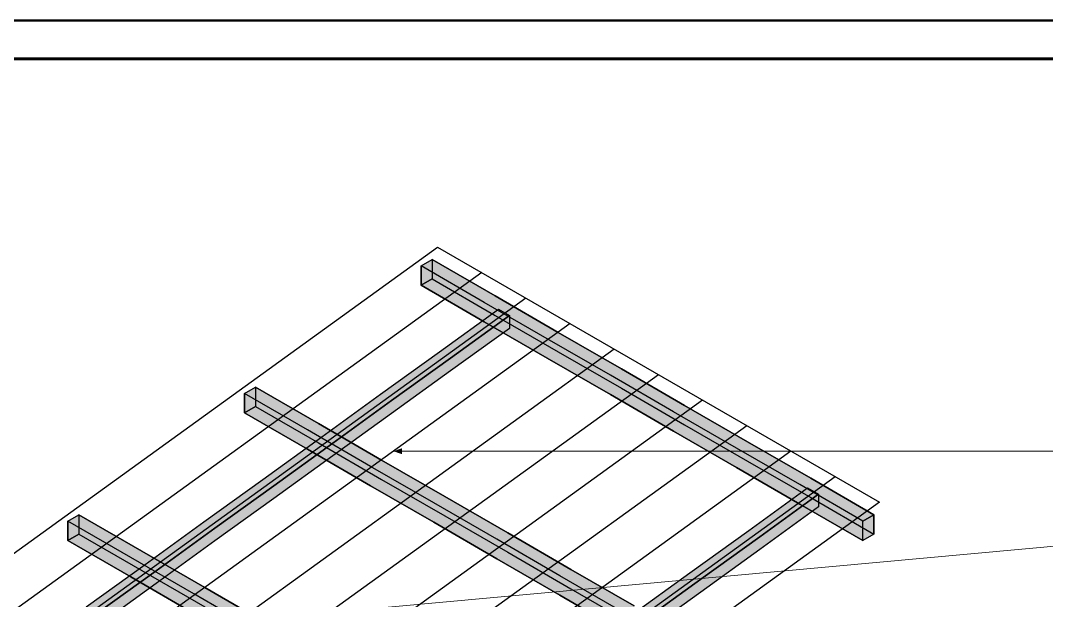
# Model space of a CAD drawing. Header units: metres. Extents: x 0 to 18.2, y -10 to 8.9.
# Drawn here: x 2.039 to 6.062, y 6.637 to 8.91 of the extents above; entities that cross this region are included whole.
import ezdxf

# ---------------------------------------------------------------- set-up
doc = ezdxf.new("R2010")
doc.units = ezdxf.units.M
doc.header["$LTSCALE"] = 0.25
doc.layers.add('ISO-ARISTAS', color=8, linetype='CONTINUOUS')
doc.layers.add('ISO-CONCRETO-SUP', color=254, linetype='CONTINUOUS', true_color=0xe8e8e8)
doc.layers.add('LLAMADAS', color=30, linetype='CONTINUOUS', lineweight=18)
doc.layers.add('MARCO', color=7, linetype='CONTINUOUS', lineweight=50)

msp = doc.modelspace()

# ---------------------------------------------------------------- linework, layer by layer
at = {"layer": 'ISO-ARISTAS', "color": 250}
for p, q in [((1.5853, 6.5139), (3.675, 8.022)), ((3.675, 8.022), (5.4071, 7.022)), ((3.61, 7.9482), (3.6533, 7.9732)), ((3.61, 7.9482), (3.6533, 7.9732)), ((3.6533, 7.9732), (3.6533, 7.8972)), ((3.9008, 7.8304), (3.6533, 7.9732)), ((3.6533, 7.9732), (3.6533, 7.8972)), ((3.6533, 7.9732), (3.9008, 7.8304)), ((3.61, 7.8722), (3.61, 7.9482)), ((3.8575, 7.8054), (3.61, 7.9482)), ((3.61, 7.9482), (3.61, 7.8722)), ((3.8575, 7.8054), (3.61, 7.9482)), ((3.8482, 7.922), (1.7585, 6.4139)), ((3.6533, 7.8972), (3.61, 7.8722)), ((3.61, 7.8722), (3.6533, 7.8972)), ((3.6533, 7.8972), (3.9008, 7.7544)), ((3.6533, 7.8972), (3.9008, 7.7544)), ((3.8575, 7.7294), (3.61, 7.8722)), ((3.61, 7.8722), (3.8575, 7.7294)), ((4.0214, 7.822), (1.9317, 6.3139)), ((4.1049, 7.6625), (3.8575, 7.8054)), ((4.1049, 7.6625), (3.8575, 7.8054)), ((4.1482, 7.6875), (3.9008, 7.8304)), ((3.9008, 7.8304), (4.1482, 7.6875)), ((3.6822, 7.6118), (3.9132, 7.7785)), ((3.9132, 7.7785), (3.9565, 7.7535)), ((3.9565, 7.7535), (3.7255, 7.5868)), ((3.7255, 7.5868), (3.9565, 7.7535)), ((4.1049, 7.5865), (3.8575, 7.7294)), ((3.8575, 7.7294), (4.1049, 7.5865)), ((3.9008, 7.7544), (4.1482, 7.6115)), ((3.9008, 7.7544), (4.1482, 7.6115)), ((3.9565, 7.7535), (3.9565, 7.7035)), ((4.1946, 7.722), (2.1049, 6.2139)), ((3.9565, 7.7035), (3.7255, 7.5368)), ((4.3957, 7.5447), (4.1482, 7.6875)), ((4.1482, 7.6875), (4.3957, 7.5447)), ((4.3524, 7.5197), (4.1049, 7.6625)), ((4.3524, 7.5197), (4.1049, 7.6625)), ((4.3678, 7.622), (2.2781, 6.1139)), ((3.4513, 7.4452), (3.6822, 7.6118)), ((4.1482, 7.6115), (4.3957, 7.4687)), ((4.1482, 7.6115), (4.3957, 7.4687)), ((3.7255, 7.5868), (3.4946, 7.4202)), ((3.4946, 7.4202), (3.7255, 7.5868)), ((4.3524, 7.4437), (4.1049, 7.5865)), ((4.1049, 7.5865), (4.3524, 7.4437)), ((3.7255, 7.5368), (3.4946, 7.3702)), ((4.6431, 7.4018), (4.3957, 7.5447)), ((4.3957, 7.5447), (4.6431, 7.4018)), ((4.541, 7.522), (2.4513, 6.0139)), ((4.5998, 7.3768), (4.3524, 7.5197)), ((4.5998, 7.3768), (4.3524, 7.5197)), ((2.9172, 7.4482), (2.9605, 7.4732)), ((2.9172, 7.4482), (2.9605, 7.4732)), ((2.9172, 7.3722), (2.9172, 7.4482)), ((3.1647, 7.3054), (2.9172, 7.4482)), ((2.9172, 7.4482), (2.9172, 7.3722)), ((3.1647, 7.3054), (2.9172, 7.4482)), ((2.9605, 7.4732), (2.9605, 7.3972)), ((3.208, 7.3304), (2.9605, 7.4732)), ((2.9605, 7.4732), (2.9605, 7.3972)), ((2.9605, 7.4732), (3.208, 7.3304)), ((3.2203, 7.2785), (3.4513, 7.4452)), ((4.5998, 7.3008), (4.3524, 7.4437)), ((4.3524, 7.4437), (4.5998, 7.3008)), ((4.3957, 7.4687), (4.6431, 7.3258)), ((4.3957, 7.4687), (4.6431, 7.3258)), ((4.7142, 7.422), (2.6245, 5.9139)), ((3.2636, 7.2535), (3.4946, 7.4202)), ((3.4946, 7.4202), (3.2636, 7.2535)), ((2.9605, 7.3972), (2.9172, 7.3722)), ((2.9172, 7.3722), (2.9605, 7.3972)), ((3.1647, 7.2294), (2.9172, 7.3722)), ((2.9172, 7.3722), (3.1647, 7.2294)), ((2.9605, 7.3972), (3.208, 7.2544)), ((2.9605, 7.3972), (3.208, 7.2544)), ((3.4946, 7.3702), (3.2636, 7.2035)), ((4.8472, 7.234), (4.5998, 7.3768)), ((4.8472, 7.234), (4.5998, 7.3768)), ((4.8905, 7.259), (4.6431, 7.4018)), ((4.6431, 7.4018), (4.8905, 7.259)), ((3.4554, 7.1875), (3.208, 7.3304)), ((3.208, 7.3304), (3.4554, 7.1875)), ((4.6431, 7.3258), (4.8905, 7.183)), ((4.6431, 7.3258), (4.8905, 7.183)), ((4.8874, 7.322), (2.7977, 5.8139)), ((3.4121, 7.1625), (3.1647, 7.3054)), ((3.4121, 7.1625), (3.1647, 7.3054)), ((4.8472, 7.158), (4.5998, 7.3008)), ((4.5998, 7.3008), (4.8472, 7.158)), ((2.9894, 7.1118), (3.2203, 7.2785)), ((3.2636, 7.2535), (3.0327, 7.0868)), ((3.0327, 7.0868), (3.2636, 7.2535)), ((3.208, 7.2544), (3.4554, 7.1115)), ((3.208, 7.2544), (3.4554, 7.1115)), ((5.138, 7.1161), (4.8905, 7.259)), ((4.8905, 7.259), (5.138, 7.1161)), ((5.0606, 7.222), (2.9709, 5.7139)), ((3.2636, 7.2035), (3.0327, 7.0368)), ((3.4121, 7.0865), (3.1647, 7.2294)), ((3.1647, 7.2294), (3.4121, 7.0865)), ((5.0947, 7.0911), (4.8472, 7.234)), ((5.0947, 7.0911), (4.8472, 7.234)), ((3.6595, 7.0197), (3.4121, 7.1625)), ((3.6595, 7.0197), (3.4121, 7.1625)), ((3.7028, 7.0447), (3.4554, 7.1875)), ((3.4554, 7.1875), (3.7028, 7.0447)), ((4.8905, 7.183), (5.138, 7.0401)), ((4.8905, 7.183), (5.138, 7.0401)), ((5.2338, 7.122), (3.1441, 5.6139)), ((5.0947, 7.0151), (4.8472, 7.158)), ((4.8472, 7.158), (5.0947, 7.0151)), ((2.7585, 6.9452), (2.9894, 7.1118)), ((3.0327, 7.0868), (2.8018, 6.9202)), ((2.8018, 6.9202), (3.0327, 7.0868)), ((3.6595, 6.9437), (3.4121, 7.0865)), ((3.4121, 7.0865), (3.6595, 6.9437)), ((3.4554, 7.1115), (3.7028, 6.9687)), ((3.4554, 7.1115), (3.7028, 6.9687)), ((5.3421, 6.9482), (5.0947, 7.0911)), ((5.3421, 6.9482), (5.0947, 7.0911)), ((5.3854, 6.9732), (5.138, 7.1161)), ((5.138, 7.1161), (5.3854, 6.9732)), ((3.9503, 6.9018), (3.7028, 7.0447)), ((3.7028, 7.0447), (3.9503, 6.9018)), ((4.8947, 6.9118), (5.1256, 7.0785)), ((5.1689, 7.0535), (4.938, 6.8868)), ((4.938, 6.8868), (5.1689, 7.0535)), ((5.1256, 7.0785), (5.1689, 7.0535)), ((5.1689, 7.0535), (5.1689, 7.0035)), ((3.0327, 7.0368), (2.8018, 6.8702)), ((5.4071, 7.022), (3.3173, 5.5139)), ((3.907, 6.8768), (3.6595, 7.0197)), ((3.907, 6.8768), (3.6595, 7.0197)), ((5.1689, 7.0035), (4.938, 6.8368)), ((5.3421, 6.8722), (5.0947, 7.0151)), ((5.0947, 7.0151), (5.3421, 6.8722)), ((5.138, 7.0401), (5.3854, 6.8972)), ((5.138, 7.0401), (5.3854, 6.8972)), ((2.2244, 6.9482), (2.2677, 6.9732)), ((2.2244, 6.9482), (2.2677, 6.9732)), ((2.2677, 6.9732), (2.2677, 6.8972)), ((2.5151, 6.8304), (2.2677, 6.9732)), ((2.2677, 6.9732), (2.2677, 6.8972)), ((2.2677, 6.9732), (2.5151, 6.8304)), ((3.7028, 6.9687), (3.9503, 6.8258)), ((3.7028, 6.9687), (3.9503, 6.8258)), ((5.3854, 6.9732), (5.3421, 6.9482)), ((5.3421, 6.9482), (5.3854, 6.9732)), ((5.3854, 6.8972), (5.3854, 6.9732)), ((5.3854, 6.9732), (5.3854, 6.8972)), ((2.2244, 6.8722), (2.2244, 6.9482)), ((2.4718, 6.8054), (2.2244, 6.9482)), ((2.2244, 6.9482), (2.2244, 6.8722)), ((2.4718, 6.8054), (2.2244, 6.9482)), ((2.5275, 6.7785), (2.7585, 6.9452)), ((2.8018, 6.9202), (2.5708, 6.7535)), ((2.5708, 6.7535), (2.8018, 6.9202)), ((3.907, 6.8008), (3.6595, 6.9437)), ((3.6595, 6.9437), (3.907, 6.8008)), ((5.3421, 6.8722), (5.3421, 6.9482)), ((5.3421, 6.8722), (5.3421, 6.9482)), ((2.2677, 6.8972), (2.2244, 6.8722)), ((2.2244, 6.8722), (2.2677, 6.8972)), ((2.2677, 6.8972), (2.5151, 6.7544)), ((2.2677, 6.8972), (2.5151, 6.7544)), ((4.1977, 6.759), (3.9503, 6.9018)), ((3.9503, 6.9018), (4.1977, 6.759)), ((4.6637, 6.7452), (4.8947, 6.9118)), ((4.938, 6.8868), (4.707, 6.7202)), ((4.707, 6.7202), (4.938, 6.8868)), ((5.3854, 6.8972), (5.3421, 6.8722)), ((5.3854, 6.8972), (5.3421, 6.8722)), ((2.4718, 6.7294), (2.2244, 6.8722)), ((2.2244, 6.8722), (2.4718, 6.7294)), ((2.8018, 6.8702), (2.5708, 6.7035)), ((4.1544, 6.734), (3.907, 6.8768)), ((4.1544, 6.734), (3.907, 6.8768)), ((2.7193, 6.6625), (2.4718, 6.8054)), ((2.7193, 6.6625), (2.4718, 6.8054)), ((2.7626, 6.6875), (2.5151, 6.8304)), ((2.5151, 6.8304), (2.7626, 6.6875)), ((4.1544, 6.658), (3.907, 6.8008)), ((3.907, 6.8008), (4.1544, 6.658)), ((3.9503, 6.8258), (4.1977, 6.683)), ((3.9503, 6.8258), (4.1977, 6.683)), ((4.938, 6.8368), (4.707, 6.6702)), ((2.2966, 6.6118), (2.5275, 6.7785)), ((2.5708, 6.7535), (2.3399, 6.5868)), ((2.3399, 6.5868), (2.5708, 6.7535)), ((2.7193, 6.5865), (2.4718, 6.7294)), ((2.4718, 6.7294), (2.7193, 6.5865)), ((2.5151, 6.7544), (2.7626, 6.6115)), ((2.5151, 6.7544), (2.7626, 6.6115)), ((4.4018, 6.5911), (4.1544, 6.734)), ((4.4018, 6.5911), (4.1544, 6.734)), ((4.4451, 6.6161), (4.1977, 6.759)), ((4.1977, 6.759), (4.4451, 6.6161)), ((4.4328, 6.5785), (4.6637, 6.7452)), ((4.707, 6.7202), (4.4761, 6.5535)), ((4.4761, 6.5535), (4.707, 6.7202)), ((2.5708, 6.7035), (2.3399, 6.5368)), ((3.01, 6.5447), (2.7626, 6.6875)), ((2.7626, 6.6875), (3.01, 6.5447)), ((4.1977, 6.683), (4.4451, 6.5401)), ((4.1977, 6.683), (4.4451, 6.5401)), ((2.9667, 6.5197), (2.7193, 6.6625)), ((2.9667, 6.5197), (2.7193, 6.6625)), ((4.4018, 6.5151), (4.1544, 6.658)), ((4.1544, 6.658), (4.4018, 6.5151)), ((4.707, 6.6702), (4.4761, 6.5035))]:
    msp.add_line(p, q, dxfattribs=at)
at = {"layer": 'ISO-CONCRETO-SUP', "true_color": 0x575d65}
for points in [[(3.6533, 7.8972), (3.61, 7.8722), (3.6533, 7.9732), (3.61, 7.9482)], [(3.9565, 7.7035), (3.7255, 7.5368), (3.9565, 7.7535), (3.7255, 7.5868)], [(3.7255, 7.5368), (3.4946, 7.3702), (3.7255, 7.5868), (3.4946, 7.4202)], [(2.9605, 7.3972), (2.9172, 7.3722), (2.9605, 7.4732), (2.9172, 7.4482)], [(3.4946, 7.3702), (3.2636, 7.2035), (3.4946, 7.4202), (3.2636, 7.2535)], [(3.2636, 7.2035), (3.0327, 7.0368), (3.2636, 7.2535), (3.0327, 7.0868)], [(3.0327, 7.0368), (2.8018, 6.8702), (3.0327, 7.0868), (2.8018, 6.9202)], [(5.1689, 7.0035), (4.938, 6.8368), (5.1689, 7.0535), (4.938, 6.8868)], [(2.2677, 6.8972), (2.2244, 6.8722), (2.2677, 6.9732), (2.2244, 6.9482)], [(5.3854, 6.8972), (5.3421, 6.8722), (5.3854, 6.9732), (5.3421, 6.9482)], [(2.8018, 6.8702), (2.5708, 6.7035), (2.8018, 6.9202), (2.5708, 6.7535)], [(4.938, 6.8368), (4.707, 6.6702), (4.938, 6.8868), (4.707, 6.7202)], [(2.5708, 6.7035), (2.3399, 6.5368), (2.5708, 6.7535), (2.3399, 6.5868)], [(4.707, 6.6702), (4.4761, 6.5035), (4.707, 6.7202), (4.4761, 6.5535)]]:
    msp.add_solid(points, dxfattribs=at)
at = {"layer": 'ISO-CONCRETO-SUP', "true_color": 0x6b737d}
for points in [[(3.6533, 7.9732), (3.9008, 7.8304), (3.61, 7.9482), (3.8575, 7.8054)], [(3.6533, 7.8972), (3.9008, 7.7544), (3.61, 7.8722), (3.8575, 7.7294)], [(3.9008, 7.8304), (4.1482, 7.6875), (3.8575, 7.8054), (4.1049, 7.6625)], [(3.9008, 7.7544), (4.1482, 7.6115), (3.8575, 7.7294), (4.1049, 7.5865)], [(4.1482, 7.6875), (4.3957, 7.5447), (4.1049, 7.6625), (4.3524, 7.5197)], [(4.1482, 7.6115), (4.3957, 7.4687), (4.1049, 7.5865), (4.3524, 7.4437)], [(4.3957, 7.5447), (4.6431, 7.4018), (4.3524, 7.5197), (4.5998, 7.3768)], [(2.9605, 7.4732), (3.208, 7.3304), (2.9172, 7.4482), (3.1647, 7.3054)], [(4.3957, 7.4687), (4.6431, 7.3258), (4.3524, 7.4437), (4.5998, 7.3008)], [(2.9605, 7.3972), (3.208, 7.2544), (2.9172, 7.3722), (3.1647, 7.2294)], [(4.6431, 7.4018), (4.8905, 7.259), (4.5998, 7.3768), (4.8472, 7.234)], [(3.208, 7.3304), (3.4554, 7.1875), (3.1647, 7.3054), (3.4121, 7.1625)], [(4.6431, 7.3258), (4.8905, 7.183), (4.5998, 7.3008), (4.8472, 7.158)], [(3.208, 7.2544), (3.4554, 7.1115), (3.1647, 7.2294), (3.4121, 7.0865)], [(4.8905, 7.259), (5.138, 7.1161), (4.8472, 7.234), (5.0947, 7.0911)], [(3.4554, 7.1875), (3.7028, 7.0447), (3.4121, 7.1625), (3.6595, 7.0197)], [(4.8905, 7.183), (5.138, 7.0401), (4.8472, 7.158), (5.0947, 7.0151)], [(3.4554, 7.1115), (3.7028, 6.9687), (3.4121, 7.0865), (3.6595, 6.9437)], [(5.138, 7.1161), (5.3854, 6.9732), (5.0947, 7.0911), (5.3421, 6.9482)], [(3.7028, 7.0447), (3.9503, 6.9018), (3.6595, 7.0197), (3.907, 6.8768)], [(5.138, 7.0401), (5.3854, 6.8972), (5.0947, 7.0151), (5.3421, 6.8722)], [(2.2677, 6.9732), (2.5151, 6.8304), (2.2244, 6.9482), (2.4718, 6.8054)], [(3.7028, 6.9687), (3.9503, 6.8258), (3.6595, 6.9437), (3.907, 6.8008)], [(2.2677, 6.8972), (2.5151, 6.7544), (2.2244, 6.8722), (2.4718, 6.7294)], [(3.9503, 6.9018), (4.1977, 6.759), (3.907, 6.8768), (4.1544, 6.734)], [(2.5151, 6.8304), (2.7626, 6.6875), (2.4718, 6.8054), (2.7193, 6.6625)], [(3.9503, 6.8258), (4.1977, 6.683), (3.907, 6.8008), (4.1544, 6.658)], [(2.5151, 6.7544), (2.7626, 6.6115), (2.4718, 6.7294), (2.7193, 6.5865)], [(4.1977, 6.759), (4.4451, 6.6161), (4.1544, 6.734), (4.4018, 6.5911)], [(2.7626, 6.6875), (3.01, 6.5447), (2.7193, 6.6625), (2.9667, 6.5197)], [(4.1977, 6.683), (4.4451, 6.5401), (4.1544, 6.658), (4.4018, 6.5151)]]:
    msp.add_solid(points, dxfattribs=at)
at = {"layer": 'ISO-CONCRETO-SUP', "true_color": 0x616771}
for points in [[(3.6533, 7.8972), (3.9008, 7.7544), (3.6533, 7.9732), (3.9008, 7.8304)], [(3.61, 7.8722), (3.8575, 7.7294), (3.61, 7.9482), (3.8575, 7.8054)], [(3.8575, 7.7294), (4.1049, 7.5865), (3.8575, 7.8054), (4.1049, 7.6625)], [(3.9008, 7.7544), (4.1482, 7.6115), (3.9008, 7.8304), (4.1482, 7.6875)], [(4.1482, 7.6115), (4.3957, 7.4687), (4.1482, 7.6875), (4.3957, 7.5447)], [(4.1049, 7.5865), (4.3524, 7.4437), (4.1049, 7.6625), (4.3524, 7.5197)], [(4.3957, 7.4687), (4.6431, 7.3258), (4.3957, 7.5447), (4.6431, 7.4018)], [(4.3524, 7.4437), (4.5998, 7.3008), (4.3524, 7.5197), (4.5998, 7.3768)], [(2.9172, 7.3722), (3.1647, 7.2294), (2.9172, 7.4482), (3.1647, 7.3054)], [(2.9605, 7.3972), (3.208, 7.2544), (2.9605, 7.4732), (3.208, 7.3304)], [(4.5998, 7.3008), (4.8472, 7.158), (4.5998, 7.3768), (4.8472, 7.234)], [(4.6431, 7.3258), (4.8905, 7.183), (4.6431, 7.4018), (4.8905, 7.259)], [(3.208, 7.2544), (3.4554, 7.1115), (3.208, 7.3304), (3.4554, 7.1875)], [(3.1647, 7.2294), (3.4121, 7.0865), (3.1647, 7.3054), (3.4121, 7.1625)], [(4.8905, 7.183), (5.138, 7.0401), (4.8905, 7.259), (5.138, 7.1161)], [(4.8472, 7.158), (5.0947, 7.0151), (4.8472, 7.234), (5.0947, 7.0911)], [(3.4121, 7.0865), (3.6595, 6.9437), (3.4121, 7.1625), (3.6595, 7.0197)], [(3.4554, 7.1115), (3.7028, 6.9687), (3.4554, 7.1875), (3.7028, 7.0447)], [(5.0947, 7.0151), (5.3421, 6.8722), (5.0947, 7.0911), (5.3421, 6.9482)], [(5.138, 7.0401), (5.3854, 6.8972), (5.138, 7.1161), (5.3854, 6.9732)], [(3.7028, 6.9687), (3.9503, 6.8258), (3.7028, 7.0447), (3.9503, 6.9018)], [(3.6595, 6.9437), (3.907, 6.8008), (3.6595, 7.0197), (3.907, 6.8768)], [(2.2677, 6.8972), (2.5151, 6.7544), (2.2677, 6.9732), (2.5151, 6.8304)], [(2.2244, 6.8722), (2.4718, 6.7294), (2.2244, 6.9482), (2.4718, 6.8054)], [(3.9503, 6.8258), (4.1977, 6.683), (3.9503, 6.9018), (4.1977, 6.759)], [(3.907, 6.8008), (4.1544, 6.658), (3.907, 6.8768), (4.1544, 6.734)], [(2.4718, 6.7294), (2.7193, 6.5865), (2.4718, 6.8054), (2.7193, 6.6625)], [(2.5151, 6.7544), (2.7626, 6.6115), (2.5151, 6.8304), (2.7626, 6.6875)], [(4.1544, 6.658), (4.4018, 6.5151), (4.1544, 6.734), (4.4018, 6.5911)], [(4.1977, 6.683), (4.4451, 6.5401), (4.1977, 6.759), (4.4451, 6.6161)], [(2.7626, 6.6115), (3.01, 6.4687), (2.7626, 6.6875), (3.01, 6.5447)], [(2.7193, 6.5865), (2.9667, 6.4437), (2.7193, 6.6625), (2.9667, 6.5197)]]:
    msp.add_solid(points, dxfattribs=at)
at = {"layer": 'ISO-CONCRETO-SUP', "true_color": 0x6e7681}
for points in [[(3.9132, 7.7785), (3.9565, 7.7535), (3.6822, 7.6118), (3.7255, 7.5868)], [(3.6822, 7.6118), (3.7255, 7.5868), (3.4513, 7.4452), (3.4946, 7.4202)], [(3.4513, 7.4452), (3.4946, 7.4202), (3.2203, 7.2785), (3.2636, 7.2535)], [(3.2203, 7.2785), (3.2636, 7.2535), (2.9894, 7.1118), (3.0327, 7.0868)], [(2.9894, 7.1118), (3.0327, 7.0868), (2.7585, 6.9452), (2.8018, 6.9202)], [(5.1256, 7.0785), (5.1689, 7.0535), (4.8947, 6.9118), (4.938, 6.8868)], [(2.7585, 6.9452), (2.8018, 6.9202), (2.5275, 6.7785), (2.5708, 6.7535)], [(4.8947, 6.9118), (4.938, 6.8868), (4.6637, 6.7452), (4.707, 6.7202)], [(2.5275, 6.7785), (2.5708, 6.7535), (2.2966, 6.6118), (2.3399, 6.5868)], [(4.6637, 6.7452), (4.707, 6.7202), (4.4328, 6.5785), (4.4761, 6.5535)]]:
    msp.add_solid(points, dxfattribs=at)
at = {"layer": 'LLAMADAS'}
for p, q in [((6.24, 7.222), (3.5018, 7.222)), ((6.24, 6.8639), (2.9389, 6.5607))]:
    msp.add_line(p, q, dxfattribs=at)
msp.add_solid([(3.5018, 7.222), (3.5348, 7.2104), (3.5348, 7.2335)], dxfattribs=at)
at = {"layer": 'MARCO'}
msp.add_lwpolyline([(0, 0), (12.615, 0), (12.615, 8.91), (0, 8.91)], close=True, dxfattribs=at)
at = {"layer": 'MARCO', "const_width": 0.012}
msp.add_lwpolyline([(0.375, 0.15), (12.465, 0.15), (12.465, 8.76), (0.375, 8.76)], close=True, dxfattribs=at)

doc.saveas('drawing.dxf')
